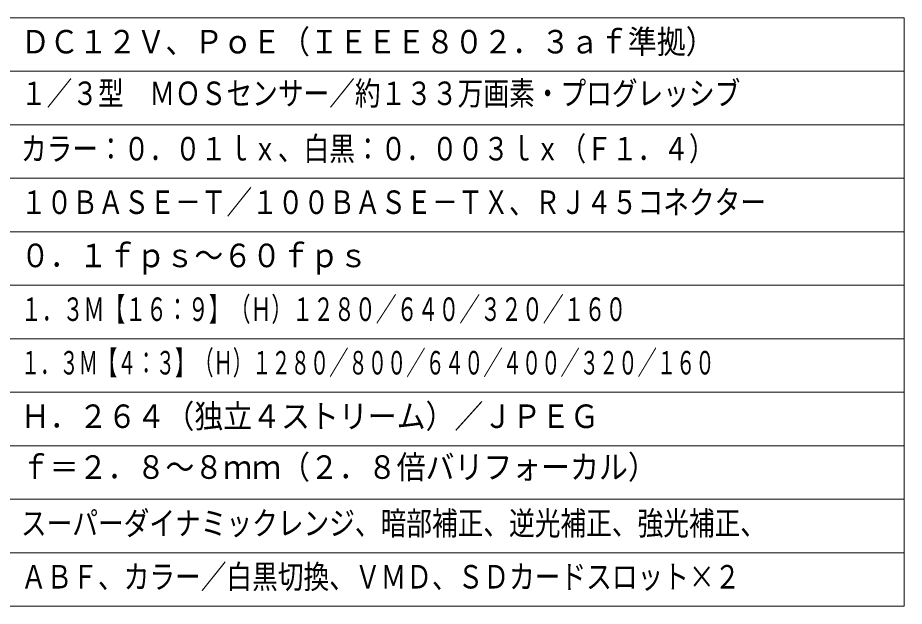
# Model space of a CAD drawing. Units: millimetres, scale not verified. Extents: x -62 to 63, y -56 to 57.
# Drawn here: x -20.3 to 62.5, y -56.4 to -1.4 of the extents above; entities that cross this region are included whole.
import ezdxf
from ezdxf.enums import TextEntityAlignment as Align

# ---------------------------------------------------------------- set-up
doc = ezdxf.new("R2010")
doc.units = ezdxf.units.MM
doc.header["$LTSCALE"] = 0.125
doc.layers.add('0-2_MOJI1', color=7, linetype='Continuous')
doc.layers.add('0-3_WAKU', color=1, linetype='Continuous', lineweight=18)
doc.styles.add('ＭＳ ゴシック', font='')
doc.styles.get('ＭＳ ゴシック').set_extended_font_data('MS Gothic')

msp = doc.modelspace()

# ---------------------------------------------------------------- linework, layer by layer
at = {"layer": '0-3_WAKU', "color": 4}
for p, q in [((-62.4918, -1.3661), (62.5082, -1.3661)), ((62.5082, -1.3661), (62.5082, -56.3661)), ((62.5082, -56.3661), (-62.4918, -56.3661))]:
    msp.add_line(p, q, dxfattribs=at)
at = {"layer": '0-3_WAKU'}
for p, q in [((-62.4918, -6.3661), (62.5082, -6.3661)), ((-62.4918, -11.3661), (62.5082, -11.3661)), ((-62.4918, -16.3661), (62.5082, -16.3661)), ((-62.4918, -21.3661), (62.5082, -21.3661)), ((-62.4918, -26.3661), (62.5082, -26.3661)), ((-62.4918, -31.3661), (62.5082, -31.3661)), ((-62.4918, -36.3661), (62.5082, -36.3661)), ((62.5082, -41.3661), (-62.4918, -41.3661)), ((62.5082, -46.3661), (-62.4918, -46.3661)), ((62.5082, -51.3661), (-62.4918, -51.3661))]:
    msp.add_line(p, q, dxfattribs=at)

# ---------------------------------------------------------------- texts
at = {"layer": '0-2_MOJI1', "style": 'ＭＳ ゴシック'}
for s, width, p in [('ＤＣ１２Ｖ、ＰｏＥ（ＩＥＥＥ８０２．３ａｆ準拠）', 0.9, (-19.9918, -5.3661)), ('１／３型\u3000ＭＯＳセンサー／約１３３万画素・プログレッシブ', 0.8, (-19.9918, -10.1918)), ('カラー：０．０１ｌｘ、白黒：０．００３ｌｘ（Ｆ１．４）', 0.8, (-19.9918, -15.3661)), ('１０ＢＡＳＥ－Ｔ／１００ＢＡＳＥ－ＴＸ、ＲＪ４５コネクター', 0.8, (-19.9918, -20.3661)), ('０．１ｆｐｓ～６０ｆｐｓ', 0.9, (-19.9918, -25.3394)), ('１．３Ｍ【１６：９】（Ｈ）１２８０／６４０／３２０／１６０', 0.65, (-19.9918, -30.3661)), ('１．３Ｍ【４：３】（Ｈ）１２８０／８００／６４０／４００／３２０／１６０', 0.6, (-19.9918, -35.3661)), ('Ｈ．２６４（独立４ストリーム）／ＪＰＥＧ', 0.9, (-19.9918, -40.3661)), ('ｆ＝２．８～８ｍｍ（２．８倍バリフォーカル）', 0.9, (-19.9918, -45.1177)), ('スーパーダイナミックレンジ、暗部補正、逆光補正、強光補正、', 0.8, (-19.9918, -50.3661)), ('ＡＢＦ、カラー／白黒切換、ＶＭＤ、ＳＤカードスロット×２', 0.8, (-19.9918, -55.3661))]:
    msp.add_text(s, height=2.199, dxfattribs=dict(at, width=width)).set_placement(p, align=Align.BOTTOM_LEFT)

doc.saveas('drawing.dxf')
